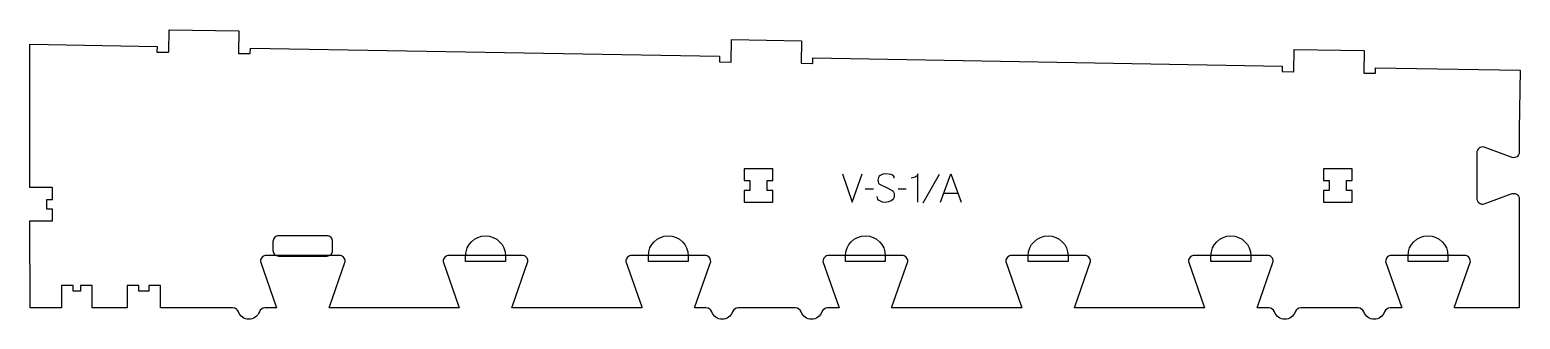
# Model space of a CAD drawing. Header units: millimetres. Extents: x -773 to 816, y -155 to 154.
import ezdxf

# ---------------------------------------------------------------- set-up
doc = ezdxf.new("R2010")
doc.units = ezdxf.units.MM
for name, color, linetype, true_color in [('1_ANYTOOL_1MMDEEP_LABELS_S', 2, 'Continuous', 0xffff00), ('3_ANYTOOL_CUTTHROUGH_INSID', 4, 'Continuous', 0x00ffff), ('4_ANYTOOL_CUTTHROUGH_OUTSI', 5, 'Continuous', 0x0000ff), ('5_ANYTOOL_HALF_MILL_9MM_IN', 3, 'Continuous', 0x00ff00)]:
    doc.layers.add(name, color=color, linetype=linetype, true_color=true_color)

msp = doc.modelspace()

# ---------------------------------------------------------------- linework, layer by layer
at = {"layer": '1_ANYTOOL_1MMDEEP_LABELS_S'}
for p, q in [((196.7, -0.5), (179.5, -31.2)), ((126.8, -16.1), (118, -16.2)), ((161.8, -16.1), (153, -16.2)), ((201.9, -20.4), (216.8, -20.4))]:
    msp.add_line(p, q, dxfattribs=at)
for points in [[(93.6, 0), (104, -30), (114.6, 0)], [(149, -4.6), (148.8, -3.2), (148.2, -2.1), (147.2, -1.2), (145.7, -0.6), (139.6, 0.3), (136.7, -0.1), (134, -1.5), (132.9, -2.5), (132.2, -3.7), (131.7, -5.1), (131.5, -6.7), (131.7, -8.3), (132.2, -9.7), (133.1, -10.8), (140.5, -14.6), (146.6, -17.5), (147.7, -18.5), (148.5, -19.7), (148.9, -21.2), (148.7, -24.7), (148, -26.2), (147.1, -27.5), (145.8, -28.5), (142.8, -29.9), (139.6, -30.3), (136.4, -30), (133.5, -28.8), (132.3, -27.9), (131.5, -26.8), (131, -25.6), (130.8, -24.1)], [(174, -30), (174, 0), (173.7, -1.1), (173.2, -2), (172.4, -2.8), (171.3, -3.4), (167, -4.3)], [(198.4, -30), (209.3, 0), (220.3, -30)]]:
    msp.add_lwpolyline(points, dxfattribs=at)
at = {"layer": '3_ANYTOOL_CUTTHROUGH_INSID'}
for points in [[(-5.2, -17.6), (-11.2, -17.6), (-11.2, -30.1), (19.3, -30.1), (19.3, -17.6), (13.3, -17.6), (13.3, -7.1), (19.3, -7.1), (19.3, 5.4), (-11.2, 5.4), (-11.2, -7.1), (-5.2, -7.1)], [(612.8, -17.6), (606.8, -17.6), (606.8, -30.1), (637.3, -30.1), (637.3, -17.6), (631.3, -17.6), (631.3, -7.1), (637.3, -7.1), (637.3, 5.4), (606.8, 5.4), (606.8, -7.1), (612.8, -7.1)]]:
    msp.add_lwpolyline(points, close=True, dxfattribs=at)
at = {"layer": '4_ANYTOOL_CUTTHROUGH_OUTSI'}
msp.add_lwpolyline([(-637.3, 136.2), (-637.4, 130.5, 0.414214), (-637.2, 130.2), (-625.2, 130, 0.414214), (-624.9, 130.3), (-624.5, 154), (-550, 152.7), (-550.4, 129, 0.414214), (-550.2, 128.7), (-538.2, 128.5, 0.414214), (-537.9, 128.7), (-537.8, 134.5), (-37.3, 125.8), (-37.4, 120, 0.414214), (-37.2, 119.8), (-25.2, 119.5, 0.414214), (-24.9, 119.8), (-24.5, 143.5), (50, 142.2), (49.6, 118.5, 0.414214), (49.8, 118.2), (61.8, 118, 0.414214), (62.1, 118.3), (62.2, 124), (562.7, 115.3), (562.6, 109.5, 0.414214), (562.8, 109.3), (574.8, 109.1, 0.414214), (575.1, 109.3), (575.5, 133.1), (650, 131.8), (649.6, 108, 0.414214), (649.8, 107.8), (661.8, 107.6, 0.414214), (662.1, 107.8), (662.2, 113.5), (816.5, 110.9), (815.4, 47.4), (815.4, 23.1, -0.501976), (808, 17.6), (778.2, 28.6, 0.015611), (778.2, 28.6, 0.502397), (770.1, 22.6), (770.1, -25.9, 0.502397), (778.2, -31.9, 0.015604), (778.2, -31.9), (808, -20.9, -0.501976), (815.4, -26.4), (815.4, -51.2), (815.4, -143.1), (746.3, -143.1), (746.5, -141.7), (763.4, -93.4), (763.4, -93.3, 0.414214), (757.2, -87.1), (679.2, -87.1, 0.414214), (672.9, -93.3), (672.9, -93.4), (689.8, -141.7), (690.1, -143.1), (677.7, -143.1, 0.317837), (671.8, -147.3, -0.707107), (649.6, -147.3, 0.317837), (643.7, -143.1), (582.4, -143.1, 0.317837), (576.5, -147.3, -0.707107), (554.4, -147.3, 0.317837), (548.5, -143.1), (536.1, -143.1), (536.3, -141.7), (553.2, -93.4), (553.2, -93.3, 0.414214), (547, -87.1), (469, -87.1, 0.414214), (462.7, -93.3), (462.7, -93.4), (479.6, -141.7), (479.9, -143.1), (341.2, -143.1), (341.4, -141.7), (358.3, -93.4), (358.3, -93.3, 0.414214), (352.1, -87.1), (274.1, -87.1, 0.414214), (267.8, -93.3), (267.8, -93.4), (284.7, -141.7), (285, -143.1), (146.3, -143.1), (146.5, -141.7), (163.4, -93.4), (163.4, -93.3, 0.414214), (157.2, -87.1), (79.2, -87.1, 0.414214), (72.9, -93.3), (72.9, -93.4), (89.8, -141.7), (90.1, -143.1), (77.7, -143.1, 0.317837), (71.8, -147.3, -0.707107), (49.6, -147.3, 0.317837), (43.7, -143.1), (-17.6, -143.1, 0.317837), (-23.5, -147.3, -0.707107), (-45.6, -147.3, 0.317837), (-51.5, -143.1), (-63.9, -143.1), (-63.7, -141.7), (-46.8, -93.4), (-46.8, -93.3, 0.414214), (-53, -87.1), (-131, -87.1, 0.414214), (-137.3, -93.3), (-137.3, -93.4), (-120.4, -141.7), (-120.1, -143.1), (-258.8, -143.1), (-258.6, -141.7), (-241.7, -93.4), (-241.7, -93.3, 0.414214), (-247.9, -87.1), (-325.9, -87.1, 0.414214), (-332.2, -93.3), (-332.2, -93.4), (-315.3, -141.7), (-315, -143.1), (-453.7, -143.1), (-453.5, -141.7), (-436.6, -93.4), (-436.6, -93.3, 0.414214), (-442.8, -87.1), (-520.8, -87.1, 0.414214), (-527.1, -93.3), (-527.1, -93.4), (-510.2, -141.7), (-509.9, -143.1), (-522.3, -143.1, 0.317837), (-528.2, -147.3, -0.707107), (-550.4, -147.3, 0.317837), (-556.3, -143.1), (-633.7, -143.1), (-633.7, -119.3, 0.414214), (-633.9, -119.1), (-645.9, -119.1, 0.414214), (-646.2, -119.3), (-646.2, -125.1), (-656.7, -125.1), (-656.7, -119.3, 0.414214), (-656.9, -119.1), (-668.9, -119.1, 0.414214), (-669.2, -119.3), (-669.2, -143.1), (-706.6, -143.1), (-706.6, -119.3, 0.414214), (-706.8, -119.1), (-718.8, -119.1, 0.414214), (-719.1, -119.3), (-719.1, -125.1), (-726.7, -125.1), (-726.7, -119.3, 0.414214), (-726.9, -119.1), (-738.9, -119.1, 0.414214), (-739.2, -119.3), (-739.2, -143.1), (-772.7, -143.1), (-772.8, -50.1), (-749, -50.1, 0.414214), (-748.8, -49.9), (-748.8, -37.9, 0.414214), (-749, -37.6), (-754.8, -37.6), (-754.8, -27.1), (-749, -27.1, 0.414214), (-748.8, -26.9), (-748.8, -14.9, 0.414214), (-749, -14.6), (-772.8, -14.6), (-773, 138.6)], format="xyb", close=True, dxfattribs=at)
at = {"layer": '5_ANYTOOL_HALF_MILL_9MM_IN'}
for points in [[(-507.7, -66.1, 0.414214), (-513.7, -72.1), (-513.7, -81.6, 0.414214), (-507.7, -87.6), (-456, -87.6, 0.414214), (-450, -81.6), (-450, -72.1, 0.414214), (-456, -66.1)], [(-308.2, -87.3, -1), (-265.7, -87.3), (-265.7, -93.6), (-308.2, -93.6)], [(-113.3, -87.3, -1), (-70.8, -87.3), (-70.8, -93.6), (-113.3, -93.6)], [(96.9, -87.3, -1), (139.4, -87.3), (139.4, -93.6), (96.9, -93.6)], [(291.8, -87.3, -1), (334.3, -87.3), (334.3, -93.6), (291.8, -93.6)], [(486.7, -87.3, -1), (529.2, -87.3), (529.2, -93.6), (486.7, -93.6)], [(696.9, -87.3, -1), (739.4, -87.3), (739.4, -93.6), (696.9, -93.6)]]:
    msp.add_lwpolyline(points, format="xyb", close=True, dxfattribs=at)

doc.saveas('drawing.dxf')
